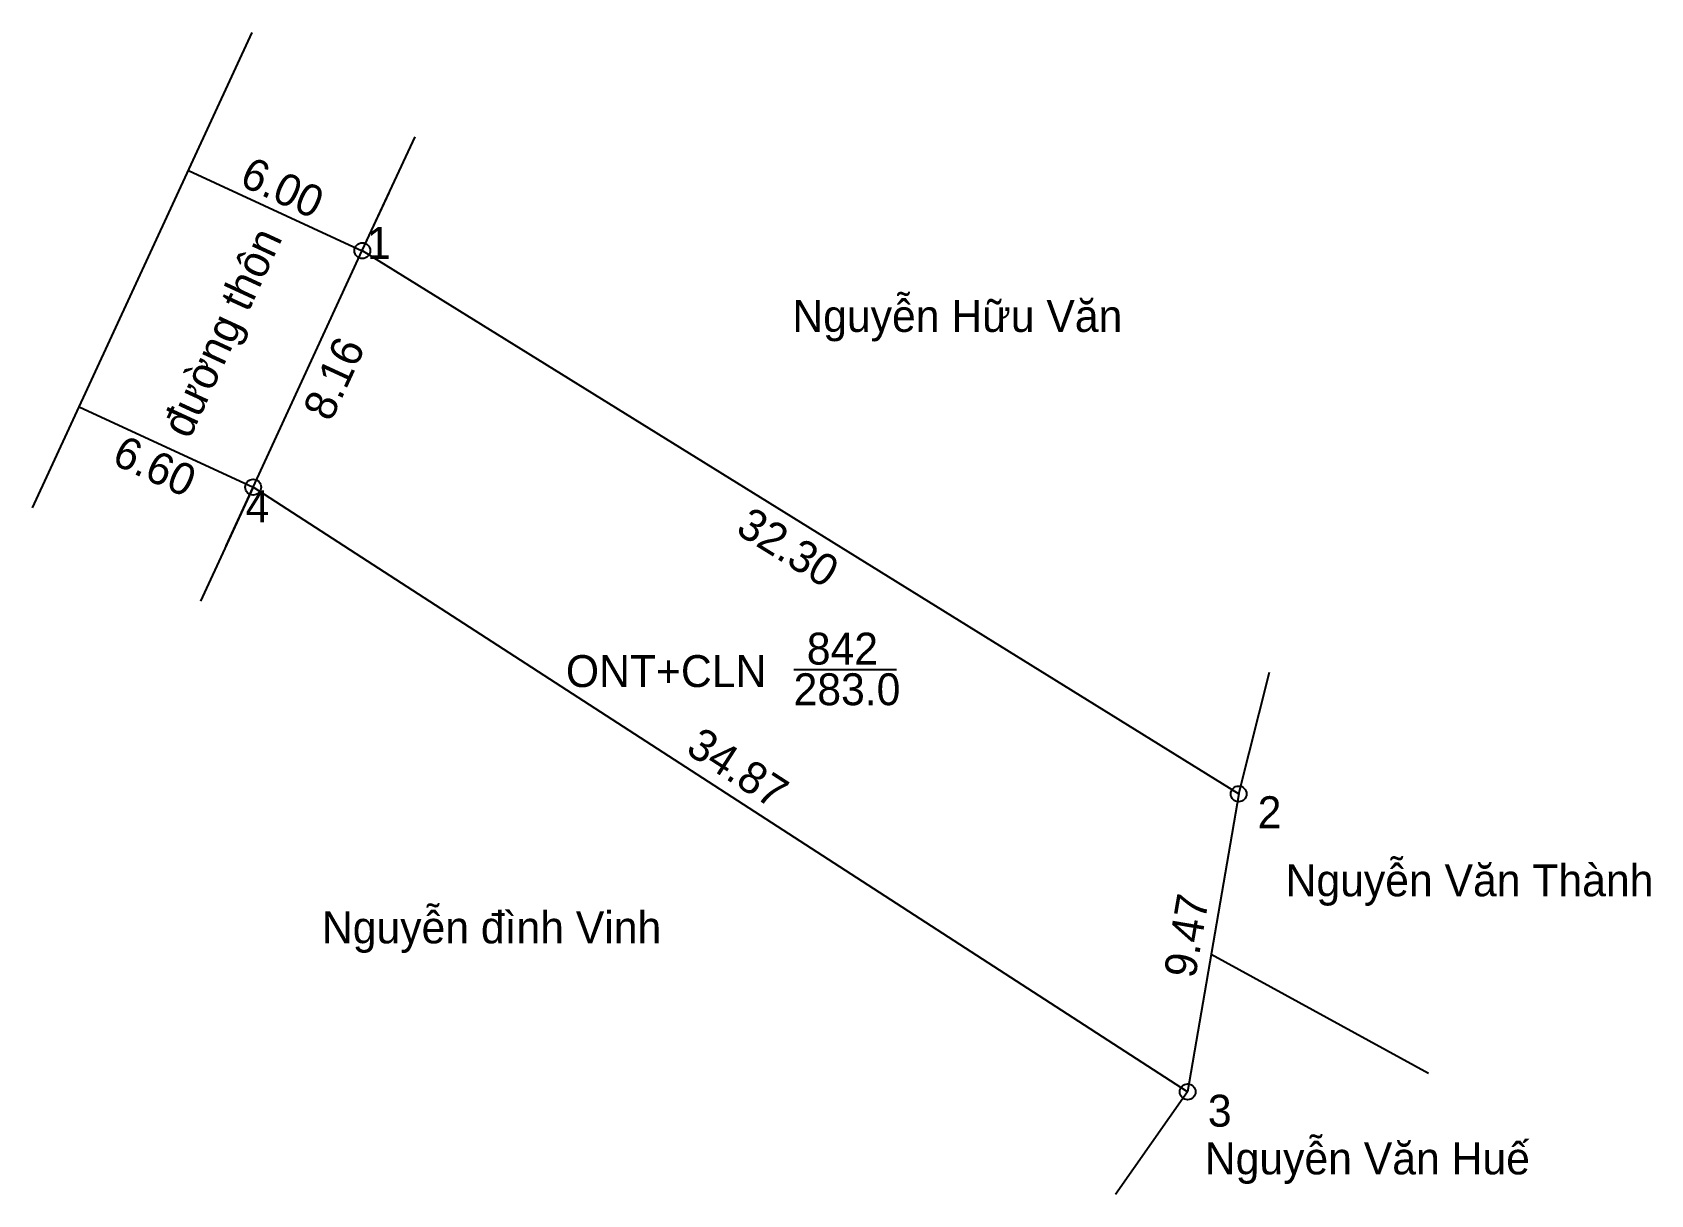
# Model space of a CAD drawing. Extents: x 547581.5 to 547632.1, y 1837460.9 to 1837497.3.
import ezdxf

# ---------------------------------------------------------------- set-up
doc = ezdxf.new("R2010")
doc.units = 0
for name, color, linetype in [('CanhThua', 7, 'Continuous'), ('ChieuDaiCanhThua', 7, 'Continuous'), ('Level 1', 7, 'Continuous'), ('Level 10', 7, 'Continuous'), ('Level 23', 7, 'Continuous'), ('Level 31', 7, 'Continuous'), ('MocDinhThua', 7, 'Continuous'), ('NhanDiaChinhThua', 7, 'Continuous'), ('NhanTuCan', 7, 'Continuous'), ('RauThua', 7, 'Continuous'), ('SoHieuDinhThua', 7, 'Continuous')]:
    doc.layers.add(name, color=color, linetype=linetype)

msp = doc.modelspace()

# ---------------------------------------------------------------- linework, layer by layer
at = {"layer": 'CanhThua'}
for p, q in [((547588.37, 1837483.09), (547591.79, 1837490.5)), ((547591.79, 1837490.5), (547619.244, 1837473.482)), ((547617.644, 1837464.15), (547588.37, 1837483.09)), ((547619.244, 1837473.482), (547617.644, 1837464.15))]:
    msp.add_line(p, q, dxfattribs=at)
at = {"layer": 'Level 1'}
for p, q in [((547586.342, 1837493.011), (547591.789, 1837490.498)), ((547582.916, 1837485.607), (547588.37, 1837483.09))]:
    msp.add_line(p, q, dxfattribs=at)
at = {"layer": 'Level 10'}
msp.add_line((547618.384, 1837468.466), (547625.194, 1837464.733), dxfattribs=at)
at = {"layer": 'Level 23'}
for p, q in [((547591.79, 1837490.5), (547592.629, 1837492.307)), ((547588.37, 1837483.09), (547591.79, 1837490.5)), ((547587.521, 1837481.257), (547588.37, 1837483.09))]:
    msp.add_line(p, q, dxfattribs=at)
at = {"layer": 'Level 31'}
msp.add_lwpolyline([(547581.454, 1837482.447), (547588.344, 1837497.337)], dxfattribs=at)
msp.add_lwpolyline([(547581.454, 1837482.447), (547588.344, 1837497.337)], dxfattribs=at)
at = {"layer": 'MocDinhThua'}
for centre in [(547591.79, 1837490.5), (547588.37, 1837483.09), (547619.244, 1837473.482), (547617.644, 1837464.15)]:
    msp.add_circle(centre, 0.247, dxfattribs=at)
at = {"layer": 'NhanDiaChinhThua'}
msp.add_line((547605.305, 1837477.381), (547608.519, 1837477.381), dxfattribs=at)
at = {"layer": 'RauThua'}
for p, q in [((547591.79, 1837490.5), (547593.446, 1837494.068)), ((547588.37, 1837483.09), (547586.716, 1837479.521)), ((547619.244, 1837473.482), (547620.21, 1837477.296)), ((547617.644, 1837464.15), (547615.384, 1837460.93))]:
    msp.add_line(p, q, dxfattribs=at)

# ---------------------------------------------------------------- texts
at = {"layer": 'ChieuDaiCanhThua'}
for s, rotation, p in [('đường thôn', 65.2249, (547586.38, 1837484.568)), ('8.16', 65.2249, (547590.805, 1837485.108)), ('32.30', 328.2063, (547603.446, 1837481.668)), ('34.87', 327.0975, (547601.88, 1837474.784)), ('9.47', 80.2711, (547617.878, 1837467.675))]:
    msp.add_text(s, height=1, rotation=rotation, dxfattribs=at).set_placement(p)
at = {"layer": 'Level 1'}
for s, p in [('6.00', (547587.9, 1837492.568)), ('6.60', (547583.901, 1837483.844))]:
    msp.add_text(s, height=1, rotation=335.2249, dxfattribs=at).set_placement(p)
at = {"layer": 'NhanDiaChinhThua'}
for s, p in [('842', (547605.714, 1837477.534)), ('ONT+CLN', (547598.167, 1837476.83)), ('283.0', (547605.3, 1837476.261))]:
    msp.add_text(s, height=1, dxfattribs=at).set_placement(p)
at = {"layer": 'NhanTuCan'}
for s, p in [('Nguyễn Hữu Văn', (547605.262, 1837487.955)), ('Nguyễn Văn Thành', (547620.712, 1837470.276)), ('Nguyễn đình Vinh', (547590.524, 1837468.801)), ('Nguyễn Văn Huế', (547618.182, 1837461.565))]:
    msp.add_text(s, height=1, dxfattribs=at).set_placement(p)
at = {"layer": 'SoHieuDinhThua'}
for s, p in [('1', (547591.937, 1837490.242)), ('4', (547588.132, 1837481.99)), ('2', (547619.838, 1837472.409)), ('3', (547618.278, 1837463.059))]:
    msp.add_text(s, height=1, dxfattribs=at).set_placement(p)

doc.saveas('drawing.dxf')
